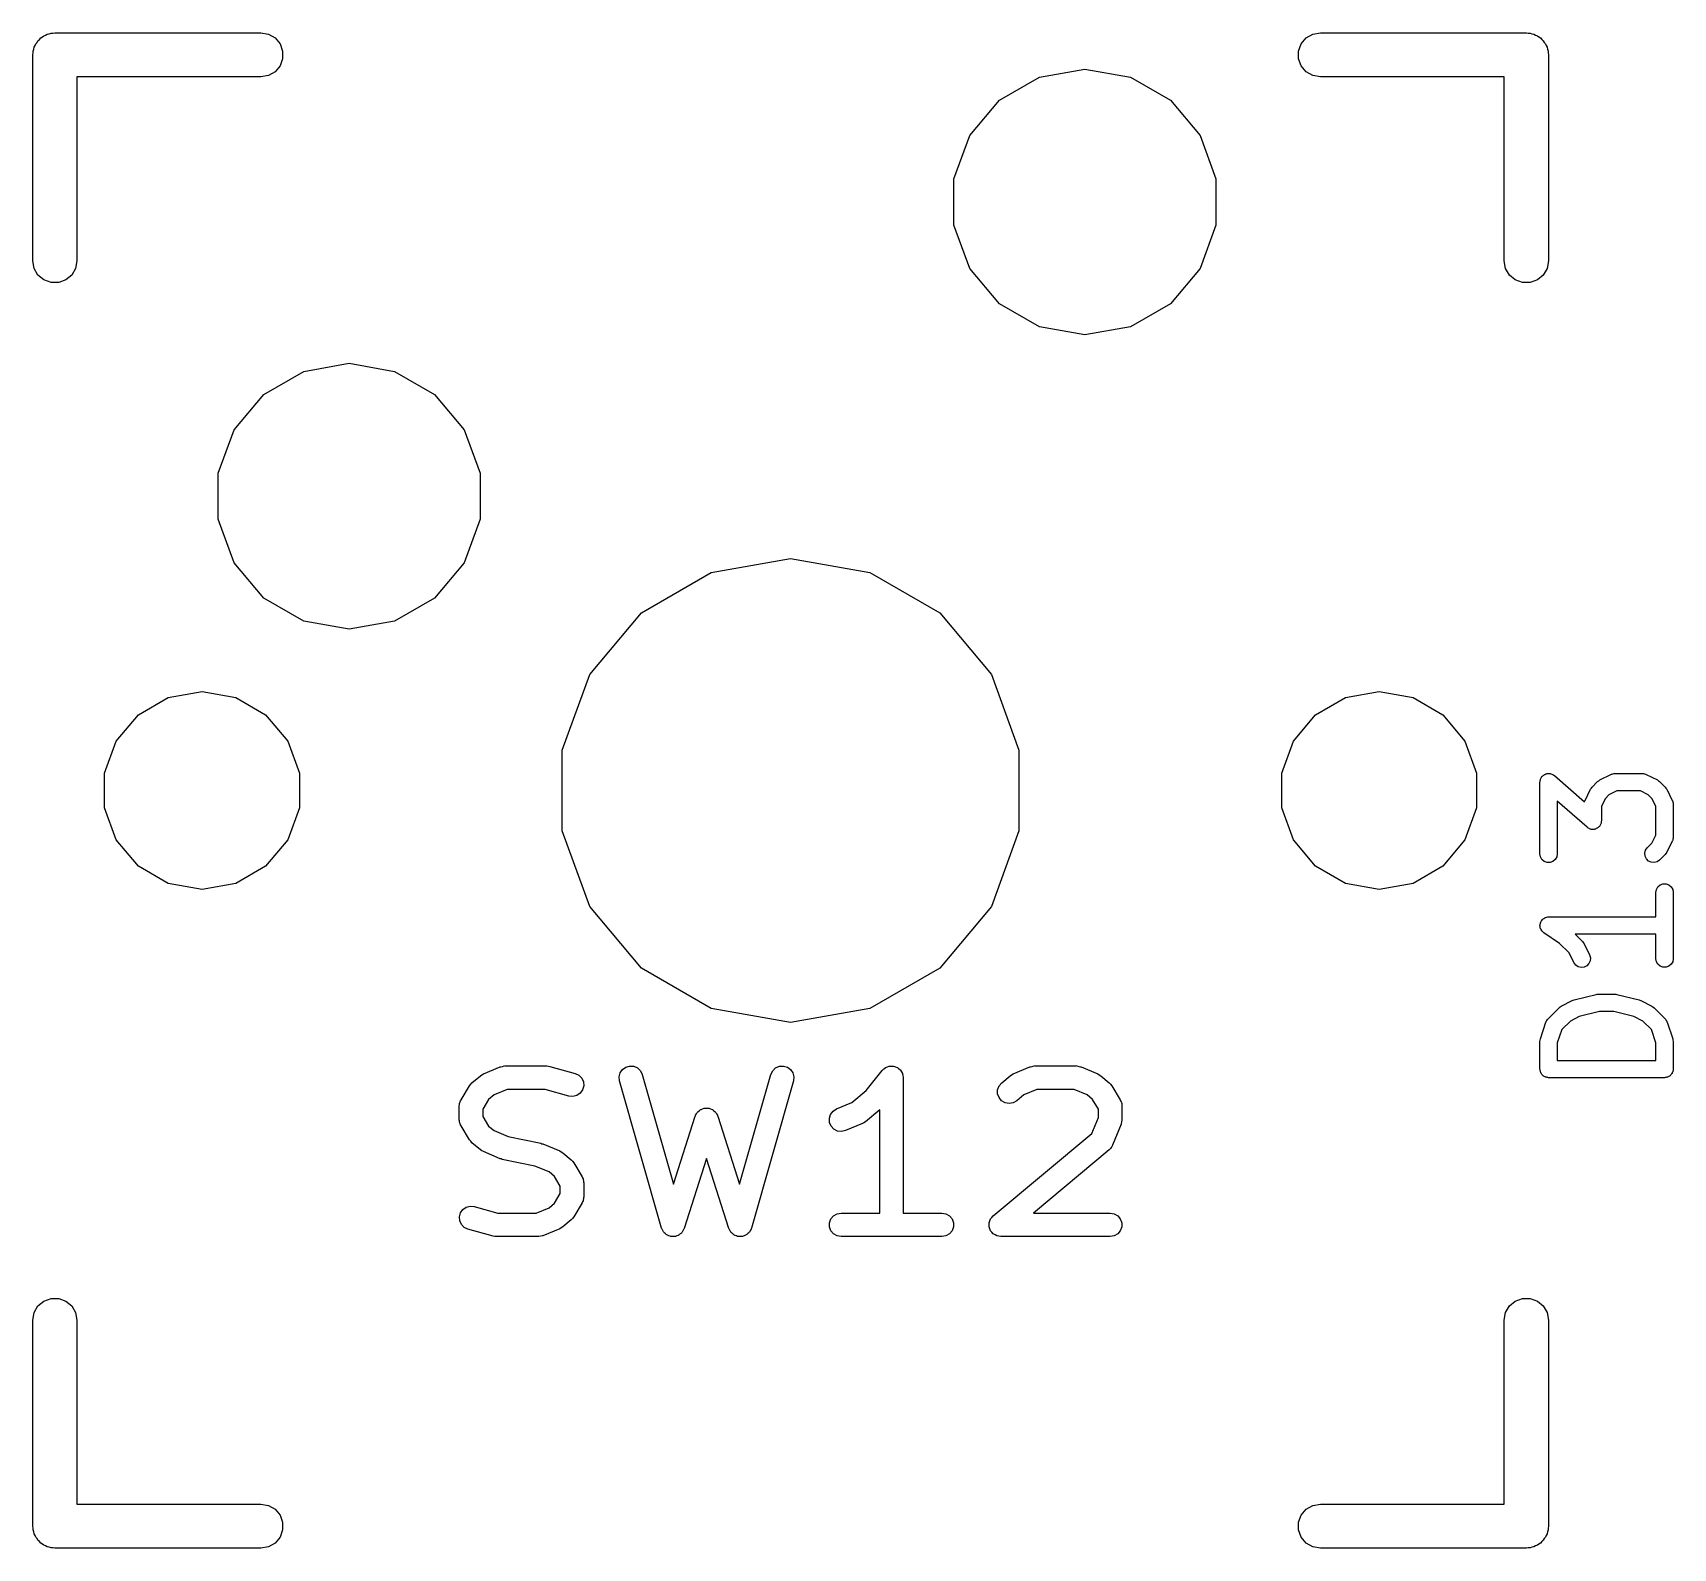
# Model space of a CAD drawing. Header units: millimetres. Extents: x 37 to 156, y -137 to -19.
# Drawn here: x 81.46 to 95.62, y -75.54 to -62.46 of the extents above; entities that cross this region are included whole.
import ezdxf

# ---------------------------------------------------------------- set-up
doc = ezdxf.new("R2010")
doc.units = ezdxf.units.MM
doc.layers.add('BLACK', color=7, linetype='Continuous')

# ---------------------------------------------------------------- blocks, each defined once
blk = doc.blocks.new('hhskb2-F.SilkS')
at = {"layer": 'BLACK'}
for p, q in [((81.471, -62.5848), (81.4793, -62.5704)), ((81.4793, -62.5704), (81.485, -62.5547)), ((81.485, -62.5547), (81.4957, -62.542)), ((81.4957, -62.542), (81.5041, -62.5275)), ((81.5041, -62.5275), (81.5168, -62.5168)), ((81.5168, -62.5168), (81.5275, -62.5041)), ((81.5275, -62.5041), (81.542, -62.4957)), ((81.542, -62.4957), (81.5547, -62.485)), ((81.5547, -62.485), (81.5704, -62.4793)), ((81.5704, -62.4793), (81.5848, -62.471)), ((81.5848, -62.471), (81.6013, -62.4681)), ((81.6013, -62.4681), (81.6169, -62.4624)), ((81.6169, -62.4624), (81.6336, -62.4624)), ((81.6336, -62.4624), (81.65, -62.4595)), ((81.65, -62.4595), (83.428, -62.4595)), ((83.428, -62.4595), (83.4932, -62.471)), ((83.4932, -62.471), (83.5505, -62.5041)), ((83.5505, -62.5041), (83.593, -62.5547)), ((83.593, -62.5547), (83.6156, -62.6169)), ((92.3844, -62.6169), (92.407, -62.5547)), ((92.407, -62.5547), (92.4495, -62.5041)), ((92.4495, -62.5041), (92.5068, -62.471)), ((92.5068, -62.471), (92.572, -62.4595)), ((92.572, -62.4595), (94.35, -62.4595)), ((94.35, -62.4595), (94.3664, -62.4624)), ((94.3664, -62.4624), (94.3831, -62.4624)), ((94.3831, -62.4624), (94.3987, -62.4681)), ((94.3987, -62.4681), (94.4152, -62.471)), ((94.4152, -62.471), (94.4296, -62.4793)), ((94.4296, -62.4793), (94.4453, -62.485)), ((94.4453, -62.485), (94.458, -62.4957)), ((94.458, -62.4957), (94.4725, -62.5041)), ((94.4725, -62.5041), (94.4832, -62.5168)), ((94.4832, -62.5168), (94.4959, -62.5275)), ((94.4959, -62.5275), (94.5043, -62.542)), ((94.5043, -62.542), (94.515, -62.5547)), ((94.515, -62.5547), (94.5207, -62.5704)), ((94.5207, -62.5704), (94.529, -62.5848)), ((81.4595, -62.65), (81.4624, -62.6336)), ((81.4595, -64.428), (81.4595, -62.65)), ((81.4624, -62.6169), (81.4681, -62.6013)), ((81.4624, -62.6336), (81.4624, -62.6169)), ((81.4681, -62.6013), (81.471, -62.5848)), ((83.6156, -62.6831), (83.593, -62.7452)), ((83.6156, -62.6169), (83.6156, -62.6831)), ((92.3844, -62.6831), (92.3844, -62.6169)), ((92.407, -62.7452), (92.3844, -62.6831)), ((94.529, -62.5848), (94.5319, -62.6013)), ((94.5319, -62.6013), (94.5376, -62.6169)), ((94.5376, -62.6169), (94.5376, -62.6336)), ((94.5376, -62.6336), (94.5405, -62.65)), ((94.5405, -62.65), (94.5405, -64.428)), ((83.428, -62.8405), (81.8405, -62.8405)), ((81.8405, -62.8405), (81.8405, -64.428)), ((83.4932, -62.829), (83.428, -62.8405)), ((83.5505, -62.7959), (83.4932, -62.829)), ((83.593, -62.7452), (83.5505, -62.7959)), ((89.8025, -63.0411), (90.1476, -62.8418)), ((90.1476, -62.8418), (90.54, -62.7726)), ((90.54, -62.7726), (90.9324, -62.8418)), ((90.9324, -62.8418), (91.2775, -63.0411)), ((92.4495, -62.7959), (92.407, -62.7452)), ((92.5068, -62.829), (92.4495, -62.7959)), ((92.572, -62.8405), (92.5068, -62.829)), ((94.1595, -62.8405), (92.572, -62.8405)), ((94.1595, -64.428), (94.1595, -62.8405)), ((89.5464, -63.3463), (89.8025, -63.0411)), ((91.2775, -63.0411), (91.5336, -63.3463)), ((89.4101, -63.7208), (89.5464, -63.3463)), ((91.5336, -63.3463), (91.6699, -63.7208)), ((89.4101, -64.1192), (89.4101, -63.7208)), ((91.6699, -63.7208), (91.6699, -64.1192)), ((89.5464, -64.4937), (89.4101, -64.1192)), ((91.6699, -64.1192), (91.5336, -64.4937)), ((81.471, -64.4932), (81.4595, -64.428)), ((81.5041, -64.5505), (81.471, -64.4932)), ((81.5547, -64.593), (81.5041, -64.5505)), ((81.7959, -64.5505), (81.7452, -64.593)), ((81.829, -64.4932), (81.7959, -64.5505)), ((81.8405, -64.428), (81.829, -64.4932)), ((89.8025, -64.7989), (89.5464, -64.4937)), ((91.5336, -64.4937), (91.2775, -64.7989)), ((94.171, -64.4932), (94.1595, -64.428)), ((94.2041, -64.5505), (94.171, -64.4932)), ((94.2548, -64.593), (94.2041, -64.5505)), ((94.4959, -64.5505), (94.4453, -64.593)), ((94.529, -64.4932), (94.4959, -64.5505)), ((94.5405, -64.428), (94.529, -64.4932)), ((81.6169, -64.6156), (81.5547, -64.593)), ((81.6831, -64.6156), (81.6169, -64.6156)), ((81.7452, -64.593), (81.6831, -64.6156)), ((94.3169, -64.6156), (94.2548, -64.593)), ((94.3831, -64.6156), (94.3169, -64.6156)), ((94.4453, -64.593), (94.3831, -64.6156)), ((90.1476, -64.9982), (89.8025, -64.7989)), ((91.2775, -64.7989), (90.9324, -64.9982)), ((90.54, -65.0674), (90.1476, -64.9982)), ((90.9324, -64.9982), (90.54, -65.0674)), ((83.4525, -65.5811), (83.7976, -65.3818)), ((83.7976, -65.3818), (84.19, -65.3126)), ((84.19, -65.3126), (84.5824, -65.3818)), ((84.5824, -65.3818), (84.9275, -65.5811)), ((83.1964, -65.8863), (83.4525, -65.5811)), ((84.9275, -65.5811), (85.1836, -65.8863)), ((83.0601, -66.2608), (83.1964, -65.8863)), ((85.1836, -65.8863), (85.3199, -66.2608)), ((83.0601, -66.6592), (83.0601, -66.2608)), ((85.3199, -66.2608), (85.3199, -66.6592)), ((83.1964, -67.0337), (83.0601, -66.6592)), ((85.3199, -66.6592), (85.1836, -67.0337)), ((83.4525, -67.3389), (83.1964, -67.0337)), ((85.1836, -67.0337), (84.9275, -67.3389)), ((87.3154, -67.1192), (88, -66.9985)), ((88, -66.9985), (88.6846, -67.1192)), ((86.7134, -67.4667), (87.3154, -67.1192)), ((88.6846, -67.1192), (89.2865, -67.4667)), ((83.7976, -67.5382), (83.4525, -67.3389)), ((84.9275, -67.3389), (84.5824, -67.5382)), ((86.2666, -67.9992), (86.7134, -67.4667)), ((89.2865, -67.4667), (89.7334, -67.9992)), ((84.19, -67.6074), (83.7976, -67.5382)), ((84.5824, -67.5382), (84.19, -67.6074)), ((86.0289, -68.6524), (86.2666, -67.9992)), ((89.7334, -67.9992), (89.9711, -68.6524)), ((82.371, -68.3457), (82.6279, -68.1974)), ((82.6279, -68.1974), (82.92, -68.1458)), ((82.92, -68.1458), (83.2121, -68.1974)), ((83.2121, -68.1974), (83.469, -68.3457)), ((92.531, -68.3457), (92.7879, -68.1974)), ((92.7879, -68.1974), (93.08, -68.1458)), ((93.08, -68.1458), (93.3721, -68.1974)), ((93.3721, -68.1974), (93.629, -68.3457)), ((82.1803, -68.5729), (82.371, -68.3457)), ((83.469, -68.3457), (83.6597, -68.5729)), ((92.3403, -68.5729), (92.531, -68.3457)), ((93.629, -68.3457), (93.8197, -68.5729)), ((82.0788, -68.8517), (82.1803, -68.5729)), ((83.6597, -68.5729), (83.7612, -68.8517)), ((86.0289, -69.3476), (86.0289, -68.6524)), ((89.9711, -68.6524), (89.9711, -69.3476)), ((92.2388, -68.8517), (92.3403, -68.5729)), ((93.8197, -68.5729), (93.9212, -68.8517)), ((82.0788, -69.1483), (82.0788, -68.8517)), ((83.7612, -68.8517), (83.7612, -69.1483)), ((92.2388, -69.1483), (92.2388, -68.8517)), ((93.9212, -68.8517), (93.9212, -69.1483)), ((94.4674, -68.9281), (94.4687, -68.9209)), ((94.4674, -69.5471), (94.4674, -68.9281)), ((94.4687, -68.9209), (94.4688, -68.9135)), ((94.4688, -68.9135), (94.4709, -68.9081)), ((94.4709, -68.9081), (94.4719, -68.9024)), ((94.4719, -68.9024), (94.4756, -68.8961)), ((94.4756, -68.8961), (94.4782, -68.8893)), ((94.4782, -68.8893), (94.482, -68.8849)), ((94.482, -68.8849), (94.4849, -68.8799)), ((94.4849, -68.8799), (94.4905, -68.8752)), ((94.4905, -68.8752), (94.4954, -68.8697)), ((94.4954, -68.8697), (94.5004, -68.8669)), ((94.5004, -68.8669), (94.5049, -68.8631)), ((94.5049, -68.8631), (94.5118, -68.8606)), ((94.5118, -68.8606), (94.5182, -68.8571)), ((94.5182, -68.8571), (94.5239, -68.8562)), ((94.5239, -68.8562), (94.5294, -68.8542)), ((94.5294, -68.8542), (94.5367, -68.8542)), ((94.5367, -68.8542), (94.5439, -68.8531)), ((94.5439, -68.8531), (94.5496, -68.8542)), ((94.5496, -68.8542), (94.5554, -68.8542)), ((94.5554, -68.8542), (94.5623, -68.8567)), ((94.5623, -68.8567), (94.5695, -68.8582)), ((94.5695, -68.8582), (94.5744, -68.8612)), ((94.5744, -68.8612), (94.5799, -68.8631)), ((94.5799, -68.8631), (94.5855, -68.8679)), ((94.5855, -68.8679), (94.5918, -68.8717)), ((94.5918, -68.8717), (94.8518, -69.0991)), ((94.9179, -68.9703), (94.9655, -68.9227)), ((94.9655, -68.9227), (94.9754, -68.9158)), ((94.9754, -68.9158), (94.985, -68.9086)), ((94.985, -68.9086), (95.0803, -68.861)), ((95.0803, -68.861), (95.0844, -68.8598)), ((95.0844, -68.8598), (95.0882, -68.8576)), ((95.0882, -68.8576), (95.0968, -68.8561)), ((95.0968, -68.8561), (95.1052, -68.8536)), ((95.1052, -68.8536), (95.1096, -68.8538)), ((95.1096, -68.8538), (95.1138, -68.8531)), ((95.1138, -68.8531), (95.3519, -68.8531)), ((95.3519, -68.8531), (95.3562, -68.8538)), ((95.3562, -68.8538), (95.3605, -68.8536)), ((95.3605, -68.8536), (95.3689, -68.8561)), ((95.3689, -68.8561), (95.3776, -68.8576)), ((95.3776, -68.8576), (95.3813, -68.8598)), ((95.3813, -68.8598), (95.3854, -68.861)), ((95.3854, -68.861), (95.4807, -68.9086)), ((95.4807, -68.9086), (95.4903, -68.9158)), ((95.4903, -68.9158), (95.5002, -68.9227)), ((95.5002, -68.9227), (95.5478, -68.9703)), ((94.8529, -69.0929), (94.855, -69.0892)), ((94.855, -69.0892), (94.8563, -69.085)), ((94.8563, -69.085), (94.9039, -68.9898)), ((94.9039, -68.9898), (94.911, -68.9801)), ((94.911, -68.9801), (94.9179, -68.9703)), ((95.0326, -69.0678), (94.9983, -69.1363)), ((95.063, -69.0374), (95.0326, -69.0678)), ((95.1315, -69.0031), (95.063, -69.0374)), ((95.3342, -69.0031), (95.1315, -69.0031)), ((95.4027, -69.0374), (95.3342, -69.0031)), ((95.4331, -69.0678), (95.4027, -69.0374)), ((95.4674, -69.1363), (95.4331, -69.0678)), ((95.5478, -68.9703), (95.5547, -68.9801)), ((95.5547, -68.9801), (95.5618, -68.9898)), ((95.5618, -68.9898), (95.6095, -69.085)), ((95.6095, -69.085), (95.6107, -69.0892)), ((95.6107, -69.0892), (95.6129, -69.0929)), ((82.1803, -69.4271), (82.0788, -69.1483)), ((83.7612, -69.1483), (83.6597, -69.4271)), ((92.3403, -69.4271), (92.2388, -69.1483)), ((93.9212, -69.1483), (93.8197, -69.4271)), ((94.8739, -69.3179), (94.6174, -69.0934)), ((94.6174, -69.0934), (94.6174, -69.5471)), ((94.8518, -69.0991), (94.8529, -69.0929)), ((94.9983, -69.1363), (94.9983, -69.2614)), ((95.4674, -69.3866), (95.4674, -69.1363)), ((95.6129, -69.0929), (95.6144, -69.1016)), ((95.6144, -69.1016), (95.6169, -69.11)), ((95.6169, -69.11), (95.6166, -69.1143)), ((95.6166, -69.1143), (95.6174, -69.1186)), ((95.6174, -69.1186), (95.6174, -69.4043)), ((86.2666, -70.0008), (86.0289, -69.3476)), ((89.9711, -69.3476), (89.7334, -70.0008)), ((94.8802, -69.3217), (94.8739, -69.3179)), ((94.8858, -69.3264), (94.8802, -69.3217)), ((94.8913, -69.3284), (94.8858, -69.3264)), ((94.8962, -69.3314), (94.8913, -69.3284)), ((94.9034, -69.3328), (94.8962, -69.3314)), ((94.9103, -69.3353), (94.9034, -69.3328)), ((94.9161, -69.3353), (94.9103, -69.3353)), ((94.9218, -69.3364), (94.9161, -69.3353)), ((94.929, -69.3353), (94.9218, -69.3364)), ((94.9364, -69.3353), (94.929, -69.3353)), ((94.9418, -69.3333), (94.9364, -69.3353)), ((94.9475, -69.3324), (94.9418, -69.3333)), ((94.9539, -69.3289), (94.9475, -69.3324)), ((94.9608, -69.3264), (94.9539, -69.3289)), ((94.9653, -69.3227), (94.9608, -69.3264)), ((94.9703, -69.3199), (94.9653, -69.3227)), ((94.9752, -69.3143), (94.9703, -69.3199)), ((94.9808, -69.3096), (94.9752, -69.3143)), ((94.9837, -69.3046), (94.9808, -69.3096)), ((94.9875, -69.3003), (94.9837, -69.3046)), ((94.9901, -69.2934), (94.9875, -69.3003)), ((94.9938, -69.2871), (94.9901, -69.2934)), ((94.9948, -69.2814), (94.9938, -69.2871)), ((94.9969, -69.276), (94.9948, -69.2814)), ((94.9971, -69.2686), (94.9969, -69.276)), ((94.9983, -69.2614), (94.9971, -69.2686)), ((82.371, -69.6543), (82.1803, -69.4271)), ((83.6597, -69.4271), (83.469, -69.6543)), ((92.531, -69.6543), (92.3403, -69.4271)), ((93.8197, -69.4271), (93.629, -69.6543)), ((95.3792, -69.5154), (95.3941, -69.4941)), ((95.3941, -69.4941), (95.4331, -69.4551)), ((95.4331, -69.4551), (95.4674, -69.3866)), ((95.6095, -69.4378), (95.5618, -69.5331)), ((95.6107, -69.4337), (95.6095, -69.4378)), ((95.6129, -69.4299), (95.6107, -69.4337)), ((95.6144, -69.4213), (95.6129, -69.4299)), ((95.6169, -69.4129), (95.6144, -69.4213)), ((95.6174, -69.4043), (95.6166, -69.4085)), ((95.6166, -69.4085), (95.6169, -69.4129)), ((82.6279, -69.8026), (82.371, -69.6543)), ((83.469, -69.6543), (83.2121, -69.8026)), ((92.7879, -69.8026), (92.531, -69.6543)), ((93.629, -69.6543), (93.3721, -69.8026)), ((94.4719, -69.5728), (94.4674, -69.5471)), ((94.4849, -69.5954), (94.4719, -69.5728)), ((94.5049, -69.6121), (94.4849, -69.5954)), ((94.5294, -69.621), (94.5049, -69.6121)), ((94.5554, -69.621), (94.5294, -69.621)), ((94.5799, -69.6121), (94.5554, -69.621)), ((94.5998, -69.5954), (94.5799, -69.6121)), ((94.6129, -69.5728), (94.5998, -69.5954)), ((94.6174, -69.5471), (94.6129, -69.5728)), ((95.3724, -69.5406), (95.3792, -69.5154)), ((95.3747, -69.5666), (95.3724, -69.5406)), ((95.3857, -69.5902), (95.3747, -69.5666)), ((95.4041, -69.6086), (95.3857, -69.5902)), ((95.4277, -69.6196), (95.4041, -69.6086)), ((95.4537, -69.6219), (95.4277, -69.6196)), ((95.4788, -69.6151), (95.4537, -69.6219)), ((95.5002, -69.6002), (95.4788, -69.6151)), ((95.5478, -69.5526), (95.5002, -69.6002)), ((95.5547, -69.5427), (95.5478, -69.5526)), ((95.5618, -69.5331), (95.5547, -69.5427)), ((82.92, -69.8541), (82.6279, -69.8026)), ((83.2121, -69.8026), (82.92, -69.8541)), ((93.08, -69.8541), (92.7879, -69.8026)), ((93.3721, -69.8026), (93.08, -69.8541)), ((95.4674, -69.8805), (95.4719, -69.8548)), ((95.4674, -70.0912), (95.4674, -69.8805)), ((95.4719, -69.8548), (95.4849, -69.8323)), ((95.4849, -69.8323), (95.5049, -69.8155)), ((95.5049, -69.8155), (95.5294, -69.8066)), ((95.5294, -69.8066), (95.5554, -69.8066)), ((95.5554, -69.8066), (95.5799, -69.8155)), ((95.5799, -69.8155), (95.5998, -69.8323)), ((95.5998, -69.8323), (95.6129, -69.8548)), ((95.6129, -69.8548), (95.6174, -69.8805)), ((95.6174, -69.8805), (95.6174, -70.4519)), ((86.7134, -70.5332), (86.2666, -70.0008)), ((89.7334, -70.0008), (89.2865, -70.5332)), ((94.4675, -70.1614), (94.4685, -70.1573)), ((94.4685, -70.1703), (94.4675, -70.1614)), ((94.4685, -70.1532), (94.4716, -70.1448)), ((94.4685, -70.1573), (94.4685, -70.1532)), ((94.4685, -70.1792), (94.4685, -70.1703)), ((94.4699, -70.1831), (94.4685, -70.1792)), ((94.4704, -70.1873), (94.4699, -70.1831)), ((94.4744, -70.1953), (94.4704, -70.1873)), ((94.4716, -70.1448), (94.4737, -70.1361)), ((94.4737, -70.1361), (94.476, -70.1326)), ((94.4774, -70.2037), (94.4744, -70.1953)), ((94.476, -70.1326), (94.4774, -70.1287)), ((94.4774, -70.1287), (94.4832, -70.1218)), ((94.4801, -70.2069), (94.4774, -70.2037)), ((94.4819, -70.2106), (94.4801, -70.2069)), ((94.4884, -70.2168), (94.4819, -70.2106)), ((94.4832, -70.1218), (94.4881, -70.1144)), ((94.4881, -70.1144), (94.4915, -70.1119)), ((94.4942, -70.2236), (94.4884, -70.2168)), ((94.4915, -70.1119), (94.4942, -70.1087)), ((94.4942, -70.1087), (94.5019, -70.1043)), ((94.5019, -70.1043), (94.5091, -70.099)), ((94.5091, -70.099), (94.5131, -70.0978)), ((94.5131, -70.0978), (94.5167, -70.0957)), ((94.5167, -70.0957), (94.5255, -70.0942)), ((94.5255, -70.0942), (94.5341, -70.0916)), ((94.5341, -70.0916), (94.5383, -70.0919)), ((94.5383, -70.0919), (94.5424, -70.0912)), ((94.5424, -70.0912), (95.4674, -70.0912)), ((94.4978, -70.2257), (94.4942, -70.2236)), ((94.5008, -70.2286), (94.4978, -70.2257)), ((94.6375, -70.3197), (94.5008, -70.2286)), ((94.7188, -70.4011), (94.6375, -70.3197)), ((95.4674, -70.2412), (94.7711, -70.2412)), ((94.7711, -70.2412), (94.8335, -70.3036)), ((94.8335, -70.3036), (94.8404, -70.3135)), ((94.8404, -70.3135), (94.8476, -70.3231)), ((94.8476, -70.3231), (94.8952, -70.4184)), ((95.4674, -70.4519), (95.4674, -70.2412)), ((94.761, -70.4854), (94.7188, -70.4011)), ((94.7765, -70.5064), (94.761, -70.4854)), ((94.8907, -70.4932), (94.8728, -70.5121)), ((94.901, -70.4693), (94.8907, -70.4932)), ((94.8952, -70.4184), (94.9026, -70.4433)), ((94.9026, -70.4433), (94.901, -70.4693)), ((95.4719, -70.4776), (95.4674, -70.4519)), ((95.4849, -70.5001), (95.4719, -70.4776)), ((95.5049, -70.5169), (95.4849, -70.5001)), ((95.5998, -70.5001), (95.5799, -70.5169)), ((95.6129, -70.4776), (95.5998, -70.5001)), ((95.6174, -70.4519), (95.6129, -70.4776)), ((87.3154, -70.8808), (86.7134, -70.5332)), ((89.2865, -70.5332), (88.6846, -70.8808)), ((94.7983, -70.5207), (94.7765, -70.5064)), ((94.8236, -70.5268), (94.7983, -70.5207)), ((94.8495, -70.5238), (94.8236, -70.5268)), ((94.8728, -70.5121), (94.8495, -70.5238)), ((95.5294, -70.5258), (95.5049, -70.5169)), ((95.5554, -70.5258), (95.5294, -70.5258)), ((95.5799, -70.5169), (95.5554, -70.5258)), ((94.7623, -70.8077), (94.9528, -70.7601)), ((94.9528, -70.7601), (94.9619, -70.7595)), ((94.9619, -70.7595), (94.971, -70.7579)), ((94.971, -70.7579), (95.1138, -70.7579)), ((95.1138, -70.7579), (95.1228, -70.7595)), ((95.1228, -70.7595), (95.132, -70.7601)), ((95.132, -70.7601), (95.3225, -70.8077)), ((88, -71.0015), (87.3154, -70.8808)), ((88.6846, -70.8808), (88, -71.0015)), ((94.537, -70.9703), (94.6322, -70.8751)), ((94.6322, -70.8751), (94.642, -70.8682)), ((94.642, -70.8682), (94.6517, -70.861)), ((94.6517, -70.861), (94.7469, -70.8134)), ((94.7469, -70.8134), (94.7548, -70.8111)), ((94.7548, -70.8111), (94.7623, -70.8077)), ((94.9802, -70.9079), (94.8067, -70.9512)), ((95.1046, -70.9079), (94.9802, -70.9079)), ((95.2781, -70.9512), (95.1046, -70.9079)), ((95.3225, -70.8077), (95.33, -70.8111)), ((95.33, -70.8111), (95.3378, -70.8134)), ((95.3378, -70.8134), (95.4331, -70.861)), ((95.4331, -70.861), (95.4427, -70.8682)), ((95.4427, -70.8682), (95.4526, -70.8751)), ((95.4526, -70.8751), (95.5478, -70.9703)), ((94.4712, -71.1425), (94.5188, -70.9996)), ((94.5188, -70.9996), (94.5209, -70.9958)), ((94.5209, -70.9958), (94.522, -70.9916)), ((94.522, -70.9916), (94.5271, -70.9844)), ((94.5271, -70.9844), (94.5313, -70.9767)), ((94.5313, -70.9767), (94.5345, -70.9738)), ((94.5345, -70.9738), (94.537, -70.9703)), ((94.6556, -71.0638), (94.6174, -71.1784)), ((94.7297, -70.9897), (94.6556, -71.0638)), ((94.8067, -70.9512), (94.7297, -70.9897)), ((95.3551, -70.9897), (95.2781, -70.9512)), ((95.4292, -71.0638), (95.3551, -70.9897)), ((95.4674, -71.1784), (95.4292, -71.0638)), ((95.5478, -70.9703), (95.5503, -70.9738)), ((95.5503, -70.9738), (95.5535, -70.9767)), ((95.5535, -70.9767), (95.5577, -70.9844)), ((95.5577, -70.9844), (95.5627, -70.9916)), ((95.5627, -70.9916), (95.5639, -70.9958)), ((95.5639, -70.9958), (95.5659, -70.9996)), ((95.5659, -70.9996), (95.6135, -71.1425)), ((94.4674, -71.1662), (94.4695, -71.1543)), ((94.4674, -71.4043), (94.4674, -71.1662)), ((94.4695, -71.1543), (94.4712, -71.1425)), ((94.6174, -71.1784), (94.6174, -71.3293)), ((95.4674, -71.3293), (95.4674, -71.1784)), ((95.6135, -71.1425), (95.6153, -71.1543)), ((95.6153, -71.1543), (95.6174, -71.1662)), ((95.6174, -71.1662), (95.6174, -71.4043)), ((94.6174, -71.3293), (95.4674, -71.3293)), ((85.2498, -71.5224), (85.3224, -71.4619)), ((85.3224, -71.4619), (85.3356, -71.4544)), ((85.3356, -71.4544), (85.3484, -71.4462)), ((85.3484, -71.4462), (85.4935, -71.3857)), ((85.4935, -71.3857), (85.4958, -71.3852)), ((85.4958, -71.3852), (85.4978, -71.3841)), ((85.4978, -71.3841), (85.5129, -71.3814)), ((85.5129, -71.3814), (85.5279, -71.378)), ((85.5279, -71.378), (85.5303, -71.3783)), ((85.5303, -71.3783), (85.5326, -71.3779)), ((85.5326, -71.3779), (85.8954, -71.3779)), ((85.8954, -71.3779), (85.909, -71.3803)), ((85.909, -71.3803), (85.9226, -71.3816)), ((85.9226, -71.3816), (86.1403, -71.4421)), ((86.1403, -71.4421), (86.1722, -71.4573)), ((86.1722, -71.4573), (86.1969, -71.4825)), ((86.1969, -71.4825), (86.2115, -71.5146)), ((86.5198, -71.4723), (86.5284, -71.4381)), ((86.5235, -71.5074), (86.5198, -71.4723)), ((86.5284, -71.4381), (86.5481, -71.4089)), ((86.5481, -71.4089), (86.5767, -71.3882)), ((86.5767, -71.3882), (86.6106, -71.3785)), ((86.6106, -71.3785), (86.6458, -71.381)), ((86.6458, -71.381), (86.678, -71.3953)), ((86.678, -71.3953), (86.7034, -71.4199)), ((86.7034, -71.4199), (86.7188, -71.4516)), ((86.7188, -71.4516), (86.9895, -72.399)), ((87.5591, -72.399), (87.8297, -71.4516)), ((87.8297, -71.4516), (87.8452, -71.4199)), ((87.8452, -71.4199), (87.8705, -71.3953)), ((87.8705, -71.3953), (87.9028, -71.381)), ((87.9028, -71.381), (87.938, -71.3785)), ((87.938, -71.3785), (87.9719, -71.3882)), ((87.9719, -71.3882), (88.0004, -71.4089)), ((88.0004, -71.4089), (88.0202, -71.4381)), ((88.0202, -71.4381), (88.0288, -71.4723)), ((88.0288, -71.4723), (88.0251, -71.5074)), ((88.6528, -71.5895), (88.7915, -71.4161)), ((88.7915, -71.4161), (88.7924, -71.4153)), ((88.7924, -71.4153), (88.793, -71.4142)), ((88.793, -71.4142), (88.8056, -71.4036)), ((88.8056, -71.4036), (88.818, -71.3927)), ((88.818, -71.3927), (88.8191, -71.3923)), ((88.8191, -71.3923), (88.8201, -71.3915)), ((88.8201, -71.3915), (88.8355, -71.3859)), ((88.8355, -71.3859), (88.8509, -71.3799)), ((88.8509, -71.3799), (88.8521, -71.3799)), ((88.8521, -71.3799), (88.8532, -71.3795)), ((88.8532, -71.3795), (88.8696, -71.3795)), ((88.8696, -71.3795), (88.8862, -71.3791)), ((88.8862, -71.3791), (88.8873, -71.3795)), ((88.8873, -71.3795), (88.8885, -71.3795)), ((88.8885, -71.3795), (88.904, -71.3851)), ((88.904, -71.3851), (88.9196, -71.3904)), ((88.9196, -71.3904), (88.9205, -71.3911)), ((88.9205, -71.3911), (88.9217, -71.3915)), ((88.9217, -71.3915), (88.9343, -71.4021)), ((88.9343, -71.4021), (88.9471, -71.4124)), ((88.9471, -71.4124), (88.9478, -71.4134)), ((88.9478, -71.4134), (88.9487, -71.4142)), ((88.9487, -71.4142), (88.9569, -71.4285)), ((88.9569, -71.4285), (88.9655, -71.4426)), ((88.9655, -71.4426), (88.9657, -71.4437)), ((88.9657, -71.4437), (88.9663, -71.4448)), ((88.9663, -71.4448), (88.9692, -71.461)), ((88.9692, -71.461), (88.9724, -71.4771)), ((88.9724, -71.4771), (88.9722, -71.4783)), ((88.9722, -71.4783), (88.9725, -71.4795)), ((88.9725, -71.4795), (88.9725, -72.6479)), ((89.8218, -71.5224), (89.8944, -71.4619)), ((89.8944, -71.4619), (89.9076, -71.4544)), ((89.9076, -71.4544), (89.9204, -71.4462)), ((89.9204, -71.4462), (90.0655, -71.3857)), ((90.0655, -71.3857), (90.0678, -71.3852)), ((90.0678, -71.3852), (90.0698, -71.3841)), ((90.0698, -71.3841), (90.0849, -71.3814)), ((90.0849, -71.3814), (90.0999, -71.378)), ((90.0999, -71.378), (90.1023, -71.3783)), ((90.1023, -71.3783), (90.1046, -71.3779)), ((90.1046, -71.3779), (90.4674, -71.3779)), ((90.4674, -71.3779), (90.4697, -71.3783)), ((90.4697, -71.3783), (90.4721, -71.378)), ((90.4721, -71.378), (90.4871, -71.3814)), ((90.4871, -71.3814), (90.5022, -71.3841)), ((90.5022, -71.3841), (90.5042, -71.3852)), ((90.5042, -71.3852), (90.5065, -71.3857)), ((90.5065, -71.3857), (90.6516, -71.4462)), ((90.6516, -71.4462), (90.6644, -71.4544)), ((90.6644, -71.4544), (90.6776, -71.4619)), ((90.6776, -71.4619), (90.7502, -71.5224)), ((94.4685, -71.4107), (94.4674, -71.4043)), ((94.4685, -71.4173), (94.4685, -71.4107)), ((94.4708, -71.4235), (94.4685, -71.4173)), ((94.4719, -71.4299), (94.4708, -71.4235)), ((94.4752, -71.4356), (94.4719, -71.4299)), ((94.4774, -71.4418), (94.4752, -71.4356)), ((94.4816, -71.4468), (94.4774, -71.4418)), ((94.4849, -71.4525), (94.4816, -71.4468)), ((94.49, -71.4567), (94.4849, -71.4525)), ((94.4942, -71.4617), (94.49, -71.4567)), ((94.4999, -71.465), (94.4942, -71.4617)), ((94.5049, -71.4692), (94.4999, -71.465)), ((94.511, -71.4715), (94.5049, -71.4692)), ((94.5167, -71.4748), (94.511, -71.4715)), ((94.5232, -71.4759), (94.5167, -71.4748)), ((94.5294, -71.4781), (94.5232, -71.4759)), ((94.5359, -71.4781), (94.5294, -71.4781)), ((94.5424, -71.4793), (94.5359, -71.4781)), ((95.5424, -71.4793), (94.5424, -71.4793)), ((95.5488, -71.4781), (95.5424, -71.4793)), ((95.5554, -71.4781), (95.5488, -71.4781)), ((95.5616, -71.4759), (95.5554, -71.4781)), ((95.568, -71.4748), (95.5616, -71.4759)), ((95.5737, -71.4715), (95.568, -71.4748)), ((95.5799, -71.4692), (95.5737, -71.4715)), ((95.5849, -71.465), (95.5799, -71.4692)), ((95.5906, -71.4617), (95.5849, -71.465)), ((95.5948, -71.4567), (95.5906, -71.4617)), ((95.5998, -71.4525), (95.5948, -71.4567)), ((95.6031, -71.4468), (95.5998, -71.4525)), ((95.6073, -71.4418), (95.6031, -71.4468)), ((95.6096, -71.4356), (95.6073, -71.4418)), ((95.6129, -71.4299), (95.6096, -71.4356)), ((95.614, -71.4235), (95.6129, -71.4299)), ((95.6162, -71.4173), (95.614, -71.4235)), ((95.6174, -71.4043), (95.6162, -71.4107)), ((95.6162, -71.4107), (95.6162, -71.4173)), ((85.1552, -71.6692), (85.2277, -71.5482)), ((85.2277, -71.5482), (85.2388, -71.5354)), ((85.2388, -71.5354), (85.2498, -71.5224)), ((85.4407, -71.6279), (85.3931, -71.6675)), ((85.5529, -71.5811), (85.4407, -71.6279)), ((85.8816, -71.5811), (85.5529, -71.5811)), ((86.0859, -71.6379), (85.8816, -71.5811)), ((86.1211, -71.6413), (86.0859, -71.6379)), ((86.1552, -71.6325), (86.1211, -71.6413)), ((86.1843, -71.6125), (86.1552, -71.6325)), ((86.2048, -71.5838), (86.1843, -71.6125)), ((86.2143, -71.5498), (86.2048, -71.5838)), ((86.2115, -71.5146), (86.2143, -71.5498)), ((86.8863, -72.7774), (86.5235, -71.5074)), ((88.0251, -71.5074), (87.6623, -72.7774)), ((88.5273, -71.694), (88.6528, -71.5895)), ((89.7867, -71.6178), (89.7869, -71.5825)), ((89.7987, -71.651), (89.7867, -71.6178)), ((89.7869, -71.5825), (89.799, -71.5494)), ((89.799, -71.5494), (89.8218, -71.5224)), ((90.0127, -71.6279), (89.9519, -71.6785)), ((90.1249, -71.5811), (90.0127, -71.6279)), ((90.4471, -71.5811), (90.1249, -71.5811)), ((90.5593, -71.6279), (90.4471, -71.5811)), ((90.6069, -71.6675), (90.5593, -71.6279)), ((90.7502, -71.5224), (90.7611, -71.5354)), ((90.7611, -71.5354), (90.7723, -71.5482)), ((90.7723, -71.5482), (90.8448, -71.6692)), ((85.1407, -71.7214), (85.1424, -71.7118)), ((85.1407, -71.8424), (85.1407, -71.7214)), ((85.1424, -71.7118), (85.1425, -71.7021)), ((85.1425, -71.7021), (85.1454, -71.6946)), ((85.1454, -71.6946), (85.1468, -71.6867)), ((85.1468, -71.6867), (85.1517, -71.6782)), ((85.1517, -71.6782), (85.1552, -71.6692)), ((85.3931, -71.6675), (85.3439, -71.7496)), ((85.3439, -71.7496), (85.3439, -71.8142)), ((87.1876, -71.7923), (87.1939, -71.7802)), ((87.1939, -71.7802), (87.1969, -71.7775)), ((87.1969, -71.7775), (87.1991, -71.7741)), ((87.1991, -71.7741), (87.2099, -71.7657)), ((87.2099, -71.7657), (87.2201, -71.7565)), ((87.2201, -71.7565), (87.2238, -71.7549)), ((87.2238, -71.7549), (87.227, -71.7525)), ((87.227, -71.7525), (87.24, -71.7483)), ((87.24, -71.7483), (87.2527, -71.7431)), ((87.2527, -71.7431), (87.2568, -71.7429)), ((87.2568, -71.7429), (87.2606, -71.7417)), ((87.2606, -71.7417), (87.2743, -71.7422)), ((87.2743, -71.7422), (87.288, -71.7417)), ((87.288, -71.7417), (87.2918, -71.7429)), ((87.2918, -71.7429), (87.2959, -71.7431)), ((87.2959, -71.7431), (87.3085, -71.7483)), ((87.3085, -71.7483), (87.3216, -71.7525)), ((87.3216, -71.7525), (87.3248, -71.7549)), ((87.3248, -71.7549), (87.3285, -71.7565)), ((87.3285, -71.7565), (87.3387, -71.7657)), ((87.3387, -71.7657), (87.3495, -71.7741)), ((87.3495, -71.7741), (87.3516, -71.7775)), ((87.3516, -71.7775), (87.3546, -71.7802)), ((87.3546, -71.7802), (87.361, -71.7923)), ((88.3452, -71.7957), (88.3666, -71.7676)), ((88.3666, -71.7676), (88.3964, -71.7486)), ((88.3964, -71.7486), (88.5273, -71.694)), ((88.7693, -71.7569), (88.6456, -71.86)), ((88.7693, -72.6479), (88.7693, -71.7569)), ((89.8213, -71.6781), (89.7987, -71.651)), ((89.8518, -71.6958), (89.8213, -71.6781)), ((89.8865, -71.7021), (89.8518, -71.6958)), ((89.9213, -71.6961), (89.8865, -71.7021)), ((89.9519, -71.6785), (89.9213, -71.6961)), ((90.6561, -71.7496), (90.6069, -71.6675)), ((90.6561, -71.8228), (90.6561, -71.7496)), ((90.8448, -71.6692), (90.8483, -71.6782)), ((90.8483, -71.6782), (90.8532, -71.6867)), ((90.8532, -71.6867), (90.8546, -71.6946)), ((90.8546, -71.6946), (90.8575, -71.7021)), ((90.8575, -71.7021), (90.8576, -71.7118)), ((90.8576, -71.7118), (90.8593, -71.7214)), ((90.8593, -71.7214), (90.8593, -71.8424)), ((85.1424, -71.852), (85.1407, -71.8424)), ((85.1425, -71.8617), (85.1424, -71.852)), ((85.1454, -71.8692), (85.1425, -71.8617)), ((85.1468, -71.8771), (85.1454, -71.8692)), ((85.1517, -71.8856), (85.1468, -71.8771)), ((85.1552, -71.8947), (85.1517, -71.8856)), ((85.2277, -72.0156), (85.1552, -71.8947)), ((85.3439, -71.8142), (85.3931, -71.8963)), ((85.3931, -71.8963), (85.4407, -71.9359)), ((86.9895, -72.399), (87.1775, -71.8114)), ((87.1775, -71.8114), (87.1794, -71.8078)), ((87.1794, -71.8078), (87.1803, -71.8039)), ((87.1803, -71.8039), (87.1876, -71.7923)), ((87.361, -71.7923), (87.3683, -71.8039)), ((87.3683, -71.8039), (87.3692, -71.8078)), ((87.3692, -71.8078), (87.3711, -71.8114)), ((87.3711, -71.8114), (87.5591, -72.399)), ((88.3347, -71.8293), (88.3452, -71.7957)), ((88.3363, -71.8646), (88.3347, -71.8293)), ((88.3499, -71.8971), (88.3363, -71.8646)), ((88.3737, -71.9231), (88.3499, -71.8971)), ((88.6196, -71.8757), (88.4745, -71.9362)), ((88.6324, -71.8675), (88.6196, -71.8757)), ((88.6456, -71.86), (88.6324, -71.8675)), ((90.6004, -71.9622), (90.6561, -71.8228)), ((90.852, -71.8801), (90.7795, -72.0615)), ((90.8524, -71.8785), (90.852, -71.8801)), ((90.8532, -71.8771), (90.8524, -71.8785)), ((90.856, -71.8613), (90.8532, -71.8771)), ((90.8593, -71.8456), (90.856, -71.8613)), ((90.8593, -71.8424), (90.859, -71.844)), ((90.859, -71.844), (90.8593, -71.8456)), ((85.2389, -72.0284), (85.2277, -72.0156)), ((85.2498, -72.0414), (85.2389, -72.0284)), ((85.3224, -72.1019), (85.2498, -72.0414)), ((85.4407, -71.9359), (85.5627, -71.9868)), ((85.5627, -71.9868), (85.8436, -72.0453)), ((85.8436, -72.0453), (85.8525, -72.0489)), ((85.8525, -72.0489), (85.8619, -72.051)), ((85.8619, -72.051), (86.0071, -72.1115)), ((88.4051, -71.9393), (88.3737, -71.9231)), ((88.4401, -71.9439), (88.4051, -71.9393)), ((88.4745, -71.9362), (88.4401, -71.9439)), ((89.7492, -72.6715), (90.6004, -71.9622)), ((90.7795, -72.0615), (90.7755, -72.0679)), ((85.3356, -72.1094), (85.3224, -72.1019)), ((85.3484, -72.1176), (85.3356, -72.1094)), ((85.4935, -72.1781), (85.3484, -72.1176)), ((85.5029, -72.1802), (85.4935, -72.1781)), ((85.5118, -72.1838), (85.5029, -72.1802)), ((85.7927, -72.2423), (85.5118, -72.1838)), ((86.0071, -72.1115), (86.0199, -72.1196)), ((86.0199, -72.1196), (86.033, -72.1272)), ((86.033, -72.1272), (86.1056, -72.1877)), ((86.1056, -72.1877), (86.1166, -72.2006)), ((86.1166, -72.2006), (86.1277, -72.2134)), ((87.2743, -72.1757), (87.0808, -72.7805)), ((87.4678, -72.7805), (87.2743, -72.1757)), ((90.7502, -72.1019), (90.0949, -72.6479)), ((90.755, -72.0962), (90.7502, -72.1019)), ((90.7609, -72.0915), (90.755, -72.0962)), ((90.7663, -72.0828), (90.7609, -72.0915)), ((90.773, -72.0749), (90.7663, -72.0828)), ((90.7755, -72.0679), (90.773, -72.0749)), ((85.9148, -72.2931), (85.7927, -72.2423)), ((85.9623, -72.3327), (85.9148, -72.2931)), ((86.0115, -72.4148), (85.9623, -72.3327)), ((86.1277, -72.2134), (86.2003, -72.3344)), ((86.2003, -72.3344), (86.2037, -72.3435)), ((86.2037, -72.3435), (86.2086, -72.3519)), ((85.9623, -72.5615), (86.0115, -72.4795)), ((86.0115, -72.4795), (86.0115, -72.4148)), ((86.2086, -72.3519), (86.21, -72.3598)), ((86.21, -72.3598), (86.2129, -72.3673)), ((86.2129, -72.3673), (86.2131, -72.3771)), ((86.2131, -72.3771), (86.2147, -72.3867)), ((86.2147, -72.3867), (86.2147, -72.5076)), ((85.1506, -72.6453), (85.1711, -72.6166)), ((85.1711, -72.6166), (85.2002, -72.5966)), ((85.2002, -72.5966), (85.2344, -72.5878)), ((85.2344, -72.5878), (85.2695, -72.5912)), ((85.2695, -72.5912), (85.4738, -72.6479)), ((85.8025, -72.6479), (85.9148, -72.6012)), ((85.9148, -72.6012), (85.9623, -72.5615)), ((86.2003, -72.5599), (86.1277, -72.6808)), ((86.2037, -72.5508), (86.2003, -72.5599)), ((86.2086, -72.5424), (86.2037, -72.5508)), ((86.21, -72.5344), (86.2086, -72.5424)), ((86.2129, -72.5269), (86.21, -72.5344)), ((86.2131, -72.5172), (86.2129, -72.5269)), ((86.2147, -72.5076), (86.2131, -72.5172)), ((85.1412, -72.6793), (85.1506, -72.6453)), ((85.1439, -72.7144), (85.1412, -72.6793)), ((85.1585, -72.7466), (85.1439, -72.7144)), ((85.1833, -72.7717), (85.1585, -72.7466)), ((85.4738, -72.6479), (85.8025, -72.6479)), ((86.033, -72.7671), (86.0199, -72.7746)), ((86.1056, -72.7066), (86.033, -72.7671)), ((86.1166, -72.6937), (86.1056, -72.7066)), ((86.1277, -72.6808), (86.1166, -72.6937)), ((88.3354, -72.7319), (88.3474, -72.6987)), ((88.3354, -72.7672), (88.3354, -72.7319)), ((88.3474, -72.8003), (88.3354, -72.7672)), ((88.3474, -72.6987), (88.3701, -72.6717)), ((88.3701, -72.6717), (88.4007, -72.6541)), ((88.4007, -72.6541), (88.4354, -72.6479)), ((88.4354, -72.6479), (88.7693, -72.6479)), ((88.9725, -72.6479), (89.3063, -72.6479)), ((89.3063, -72.6479), (89.341, -72.6541)), ((89.341, -72.6541), (89.3716, -72.6717)), ((89.3716, -72.6717), (89.3943, -72.6987)), ((89.3943, -72.6987), (89.4063, -72.7319)), ((89.4063, -72.7672), (89.3943, -72.8003)), ((89.4063, -72.7319), (89.4063, -72.7672)), ((89.7142, -72.7319), (89.7143, -72.7317)), ((89.7142, -72.7492), (89.7142, -72.7319)), ((89.7142, -72.7668), (89.7142, -72.7492)), ((89.7142, -72.767), (89.7142, -72.7668)), ((89.7142, -72.7672), (89.7142, -72.767)), ((89.7202, -72.7835), (89.7142, -72.7672)), ((89.7143, -72.7315), (89.7203, -72.7151)), ((89.7143, -72.7317), (89.7143, -72.7315)), ((89.7203, -72.7151), (89.7263, -72.6987)), ((89.7263, -72.6987), (89.7264, -72.6986)), ((89.7264, -72.6986), (89.7265, -72.6984)), ((89.7265, -72.6984), (89.7378, -72.685)), ((89.7378, -72.685), (89.749, -72.6717)), ((89.749, -72.6717), (89.7491, -72.6716)), ((89.7491, -72.6716), (89.7492, -72.6715)), ((90.0949, -72.6479), (90.7577, -72.6479)), ((90.7577, -72.6479), (90.7925, -72.6541)), ((90.7925, -72.6541), (90.823, -72.6717)), ((90.823, -72.6717), (90.8457, -72.6987)), ((90.8457, -72.6987), (90.8578, -72.7319)), ((90.8578, -72.7672), (90.8457, -72.8003)), ((90.8578, -72.7319), (90.8578, -72.7672)), ((85.2151, -72.7869), (85.1833, -72.7717)), ((85.4328, -72.8474), (85.2151, -72.7869)), ((85.4465, -72.8487), (85.4328, -72.8474)), ((85.46, -72.8511), (85.4465, -72.8487)), ((85.8229, -72.8511), (85.46, -72.8511)), ((85.8252, -72.8507), (85.8229, -72.8511)), ((85.8275, -72.851), (85.8252, -72.8507)), ((85.8425, -72.8477), (85.8275, -72.851)), ((85.8576, -72.845), (85.8425, -72.8477)), ((85.8596, -72.8438), (85.8576, -72.845)), ((85.8619, -72.8433), (85.8596, -72.8438)), ((86.0071, -72.7828), (85.8619, -72.8433)), ((86.0199, -72.7746), (86.0071, -72.7828)), ((86.8888, -72.7825), (86.8863, -72.7774)), ((86.89, -72.788), (86.8888, -72.7825)), ((86.8964, -72.7983), (86.89, -72.788)), ((86.9017, -72.8092), (86.8964, -72.7983)), ((86.9058, -72.8131), (86.9017, -72.8092)), ((86.9088, -72.8178), (86.9058, -72.8131)), ((86.9184, -72.8253), (86.9088, -72.8178)), ((86.9271, -72.8337), (86.9184, -72.8253)), ((86.9322, -72.836), (86.9271, -72.8337)), ((86.9367, -72.8394), (86.9322, -72.836)), ((86.9483, -72.8431), (86.9367, -72.8394)), ((86.9593, -72.8481), (86.9483, -72.8431)), ((86.9649, -72.8485), (86.9593, -72.8481)), ((86.9703, -72.8502), (86.9649, -72.8485)), ((86.9824, -72.8497), (86.9703, -72.8502)), ((86.9945, -72.8506), (86.9824, -72.8497)), ((86.9999, -72.849), (86.9945, -72.8506)), ((87.0056, -72.8488), (86.9999, -72.849)), ((87.0168, -72.8442), (87.0056, -72.8488)), ((87.0285, -72.8409), (87.0168, -72.8442)), ((87.033, -72.8376), (87.0285, -72.8409)), ((87.0382, -72.8354), (87.033, -72.8376)), ((87.0472, -72.8273), (87.0382, -72.8354)), ((87.057, -72.8202), (87.0472, -72.8273)), ((87.0602, -72.8155), (87.057, -72.8202)), ((87.0643, -72.8117), (87.0602, -72.8155)), ((87.07, -72.801), (87.0643, -72.8117)), ((87.0768, -72.7909), (87.07, -72.801)), ((87.0781, -72.7855), (87.0768, -72.7909)), ((87.0808, -72.7805), (87.0781, -72.7855)), ((87.4704, -72.7855), (87.4678, -72.7805)), ((87.4718, -72.7909), (87.4704, -72.7855)), ((87.4786, -72.801), (87.4718, -72.7909)), ((87.4842, -72.8117), (87.4786, -72.801)), ((87.4884, -72.8155), (87.4842, -72.8117)), ((87.4916, -72.8202), (87.4884, -72.8155)), ((87.5014, -72.8273), (87.4916, -72.8202)), ((87.5103, -72.8354), (87.5014, -72.8273)), ((87.5156, -72.8376), (87.5103, -72.8354)), ((87.5201, -72.8409), (87.5156, -72.8376)), ((87.5318, -72.8442), (87.5201, -72.8409)), ((87.543, -72.8488), (87.5318, -72.8442)), ((87.5486, -72.849), (87.543, -72.8488)), ((87.554, -72.8506), (87.5486, -72.849)), ((87.5661, -72.8497), (87.554, -72.8506)), ((87.5783, -72.8502), (87.5661, -72.8497)), ((87.5836, -72.8485), (87.5783, -72.8502)), ((87.5892, -72.8481), (87.5836, -72.8485)), ((87.6003, -72.8431), (87.5892, -72.8481)), ((87.6119, -72.8394), (87.6003, -72.8431)), ((87.6163, -72.836), (87.6119, -72.8394)), ((87.6215, -72.8337), (87.6163, -72.836)), ((87.6302, -72.8253), (87.6215, -72.8337)), ((87.6398, -72.8178), (87.6302, -72.8253)), ((87.6428, -72.8131), (87.6398, -72.8178)), ((87.6468, -72.8092), (87.6428, -72.8131)), ((87.6521, -72.7983), (87.6468, -72.8092)), ((87.6586, -72.788), (87.6521, -72.7983)), ((87.6598, -72.7825), (87.6586, -72.788)), ((87.6623, -72.7774), (87.6598, -72.7825)), ((88.3701, -72.8274), (88.3474, -72.8003)), ((88.4007, -72.845), (88.3701, -72.8274)), ((88.4354, -72.8511), (88.4007, -72.845)), ((89.3063, -72.8511), (88.4354, -72.8511)), ((89.341, -72.845), (89.3063, -72.8511)), ((89.3716, -72.8274), (89.341, -72.845)), ((89.3943, -72.8003), (89.3716, -72.8274)), ((89.7261, -72.8), (89.7202, -72.7835)), ((89.7262, -72.8002), (89.7261, -72.8)), ((89.7263, -72.8003), (89.7262, -72.8002)), ((89.7376, -72.8138), (89.7263, -72.8003)), ((89.7487, -72.8271), (89.7376, -72.8138)), ((89.7489, -72.8272), (89.7487, -72.8271)), ((89.749, -72.8274), (89.7489, -72.8272)), ((89.7642, -72.8361), (89.749, -72.8274)), ((89.7792, -72.8449), (89.7642, -72.8361)), ((89.7794, -72.8449), (89.7792, -72.8449)), ((89.7795, -72.845), (89.7794, -72.8449)), ((89.7969, -72.8481), (89.7795, -72.845)), ((89.8139, -72.8511), (89.7969, -72.8481)), ((89.8141, -72.8511), (89.8139, -72.8511)), ((89.8143, -72.8511), (89.8141, -72.8511)), ((90.7577, -72.8511), (89.8143, -72.8511)), ((90.7925, -72.845), (90.7577, -72.8511)), ((90.823, -72.8274), (90.7925, -72.845)), ((90.8457, -72.8003), (90.823, -72.8274)), ((81.471, -73.5068), (81.5041, -73.4495)), ((81.5041, -73.4495), (81.5547, -73.407)), ((81.5547, -73.407), (81.6169, -73.3844)), ((81.6169, -73.3844), (81.6831, -73.3844)), ((81.6831, -73.3844), (81.7452, -73.407)), ((81.7452, -73.407), (81.7959, -73.4495)), ((81.7959, -73.4495), (81.829, -73.5068)), ((94.171, -73.5068), (94.2041, -73.4495)), ((94.2041, -73.4495), (94.2548, -73.407)), ((94.2548, -73.407), (94.3169, -73.3844)), ((94.3169, -73.3844), (94.3831, -73.3844)), ((94.3831, -73.3844), (94.4453, -73.407)), ((94.4453, -73.407), (94.4959, -73.4495)), ((94.4959, -73.4495), (94.529, -73.5068)), ((81.4595, -73.572), (81.471, -73.5068)), ((81.4595, -75.35), (81.4595, -73.572)), ((81.829, -73.5068), (81.8405, -73.572)), ((81.8405, -73.572), (81.8405, -75.1595)), ((94.1595, -73.572), (94.171, -73.5068)), ((94.1595, -75.1595), (94.1595, -73.572)), ((94.529, -73.5068), (94.5405, -73.572)), ((94.5405, -73.572), (94.5405, -75.35)), ((81.8405, -75.1595), (83.428, -75.1595)), ((83.428, -75.1595), (83.4932, -75.171)), ((83.4932, -75.171), (83.5505, -75.2041)), ((92.4495, -75.2041), (92.5068, -75.171)), ((92.5068, -75.171), (92.572, -75.1595)), ((92.572, -75.1595), (94.1595, -75.1595)), ((83.5505, -75.2041), (83.593, -75.2548)), ((83.593, -75.2548), (83.6156, -75.3169)), ((83.6156, -75.3169), (83.6156, -75.3831)), ((92.3844, -75.3169), (92.407, -75.2548)), ((92.3844, -75.3831), (92.3844, -75.3169)), ((92.407, -75.2548), (92.4495, -75.2041)), ((81.4624, -75.3664), (81.4595, -75.35)), ((81.4624, -75.3831), (81.4624, -75.3664)), ((81.4681, -75.3987), (81.4624, -75.3831)), ((81.471, -75.4152), (81.4681, -75.3987)), ((81.4793, -75.4296), (81.471, -75.4152)), ((81.485, -75.4453), (81.4793, -75.4296)), ((81.4957, -75.458), (81.485, -75.4453)), ((81.5041, -75.4725), (81.4957, -75.458)), ((83.593, -75.4453), (83.5505, -75.4959)), ((83.6156, -75.3831), (83.593, -75.4453)), ((92.407, -75.4453), (92.3844, -75.3831)), ((92.4495, -75.4959), (92.407, -75.4453)), ((94.5043, -75.458), (94.4959, -75.4725)), ((94.515, -75.4453), (94.5043, -75.458)), ((94.5207, -75.4296), (94.515, -75.4453)), ((94.529, -75.4152), (94.5207, -75.4296)), ((94.5319, -75.3987), (94.529, -75.4152)), ((94.5376, -75.3831), (94.5319, -75.3987)), ((94.5405, -75.35), (94.5376, -75.3664)), ((94.5376, -75.3664), (94.5376, -75.3831)), ((81.5168, -75.4832), (81.5041, -75.4725)), ((81.5275, -75.4959), (81.5168, -75.4832)), ((81.542, -75.5043), (81.5275, -75.4959)), ((81.5547, -75.515), (81.542, -75.5043)), ((81.5704, -75.5207), (81.5547, -75.515)), ((81.5848, -75.529), (81.5704, -75.5207)), ((81.6013, -75.5319), (81.5848, -75.529)), ((81.6169, -75.5376), (81.6013, -75.5319)), ((81.6336, -75.5376), (81.6169, -75.5376)), ((81.65, -75.5405), (81.6336, -75.5376)), ((83.428, -75.5405), (81.65, -75.5405)), ((83.4932, -75.529), (83.428, -75.5405)), ((83.5505, -75.4959), (83.4932, -75.529)), ((92.5068, -75.529), (92.4495, -75.4959)), ((92.572, -75.5405), (92.5068, -75.529)), ((94.35, -75.5405), (92.572, -75.5405)), ((94.3664, -75.5376), (94.35, -75.5405)), ((94.3831, -75.5376), (94.3664, -75.5376)), ((94.3987, -75.5319), (94.3831, -75.5376)), ((94.4152, -75.529), (94.3987, -75.5319)), ((94.4296, -75.5207), (94.4152, -75.529)), ((94.4453, -75.515), (94.4296, -75.5207)), ((94.458, -75.5043), (94.4453, -75.515)), ((94.4725, -75.4959), (94.458, -75.5043)), ((94.4832, -75.4832), (94.4725, -75.4959)), ((94.4959, -75.4725), (94.4832, -75.4832))]:
    blk.add_line(p, q, dxfattribs=at)

msp = doc.modelspace()

# ---------------------------------------------------------------- block references
msp.add_blockref('hhskb2-F.SilkS', (0, 0))

doc.saveas('drawing.dxf')
